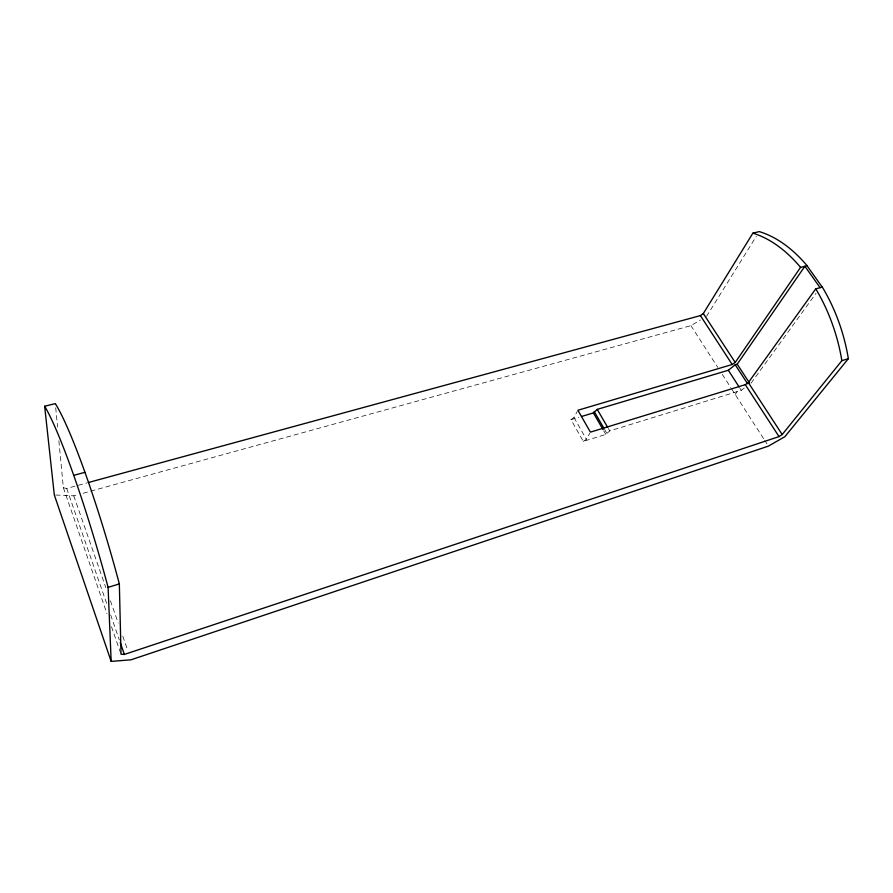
<?xml version="1.0" encoding="UTF-8"?>
<svg xmlns="http://www.w3.org/2000/svg" width="893" height="893" viewBox="0 0 893 893"><rect width="100%" height="100%" fill="white"/><g stroke="black" fill="none" stroke-linecap="round" stroke-linejoin="round"><path stroke-width="0.67" stroke-dasharray="4.46 3.35" d="M744.304 387.986L741.302 390.33L609.74 430.895L605.834 434.422L583.308 441.388L570.962 419.643L573.998 417.533L577.246 411.472M583.308 441.388L586.377 439.267L589.748 433.328M706.508 316.412L756.315 236.31M735.162 394.427L737.171 391.603M751.113 383.119L816.046 293.295M83.172 493.237L690.936 325.632L700.525 319.962M570.962 419.643L578.876 417.277M55.701 495.023L73.762 495.827L77.791 494.722M58.882 440.863L63.37 487.768L66.685 488.438L86.867 482.934M739.862 388.098L741.302 390.33M690.936 325.632L717.782 367.391M722.258 374.357L730.865 387.729M731.579 388.846L763.973 439.233M764.709 440.383L766.931 443.832M608.345 428.506L609.74 430.895M604.583 429.421L606.671 433.005M603.768 430.839L605.834 434.422M573.998 417.533L586.377 439.267M73.762 495.827L105.832 587.661M110.419 600.777L118.211 623.08M122.787 636.196L127.833 650.617M66.685 488.438L106.981 604.371M110.643 614.909L119.338 639.946M63.37 487.768L106.959 613.625M111.491 626.73L120.577 652.95M55.712 407.766L57.565 427.077"/><path stroke-width="1.34" d="M581.522 416.484L593.399 412.923L597.238 409.385L728.331 370.26L735.218 364.768L737.216 364.177L804.883 266.27L820.098 287.68M88.217 482.566L700.402 315.597L703.327 313.543L752.888 233.162L759.251 231.6A129.92 80.984 73.1 0 1 806.491 264.987L822.788 287.881A129.92 80.984 73.1 0 1 848.35 358.685L784.925 436.644L768.404 446.132L131.037 659.804L111.167 661.4L54.317 494.968L44.65 406.226L55.321 403.625A166.556 18.005 73.8 0 1 119.338 583.91L121.024 654.256L124.373 654.435L779.042 436.599L782.19 434.545L841.865 360.683L848.35 358.685M822.263 287.077L815.744 288.874L748.345 382.606L745.287 384.671L590.418 432.134L577.894 410.267L732.193 364.511L735.207 362.458L800.541 267.409L807.049 265.701M111.167 661.4L108.098 587.382L119.338 583.91M73.751 475.333L84.969 472.319M800.541 267.409L799.994 266.694A130.255 80.571 73.1 0 0 752.888 233.162M737.216 364.177L749.573 383.13M703.327 313.543L735.207 362.458M748.345 382.606L782.19 434.545M735.218 364.768L747.564 383.744M700.402 315.597L732.193 364.511M745.287 384.671L779.042 436.599M815.744 288.874L816.269 289.667A130.255 80.571 73.1 0 1 841.865 360.683M728.331 370.26L739.136 386.982M597.238 409.385L607.653 427.312M594.202 411.494L603.891 428.227M593.399 412.923L603.076 429.645M120.254 642.58L124.373 654.435M44.65 406.226A167.103 16.777 73.8 0 1 108.098 587.382"/></g></svg>
